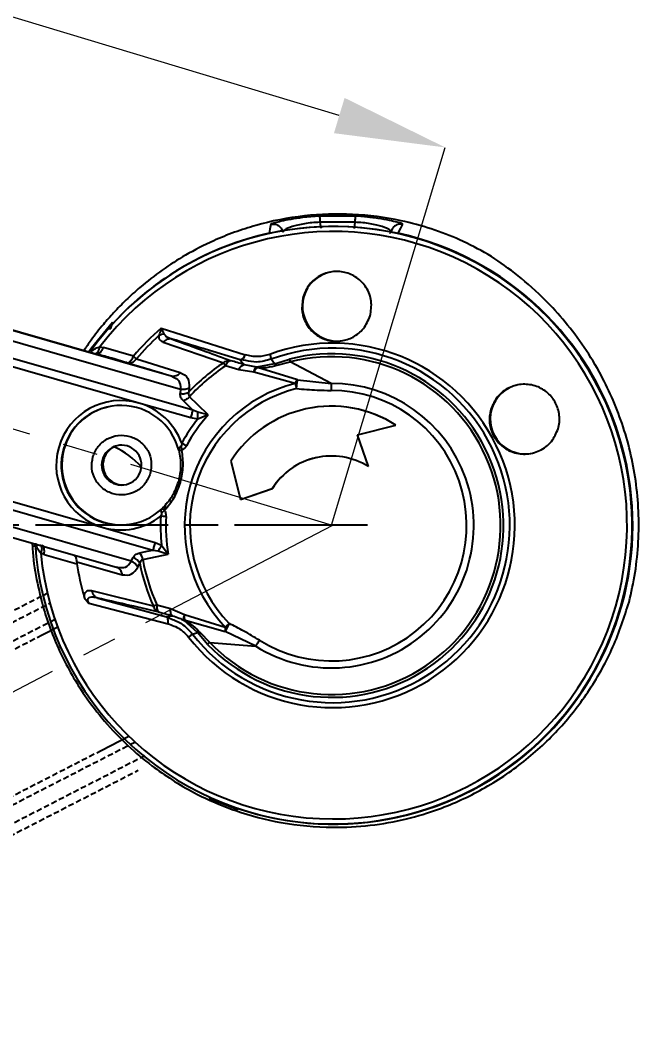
# Model space of a CAD drawing. Header units: millimetres. Extents: x 2404 to 4548, y 1024 to 2541.
# Drawn here: x 4310.2 to 4366.2, y 1477.7 to 1568.5 of the extents above; entities that cross this region are included whole.
import ezdxf

# ---------------------------------------------------------------- set-up
doc = ezdxf.new("R2010")
doc.units = ezdxf.units.MM
for name, pattern in [('AM_ISO08W050', [18, 12, -1.5, 3, -1.5]), ('CENTER2', [28.575, 19.05, -3.175, 3.175, -3.175]), ('DASHED', [0.75, 0.5, -0.25])]:
    doc.linetypes.add(name, pattern=pattern)
for name, color, linetype, lineweight in [('AM_5', 3, 'Continuous', 25), ('AM_7', 4, 'AM_ISO08W050', 25), ('单点划线', 1, 'CENTER2', 13), ('标注', 3, 'Continuous', 13)]:
    doc.layers.add(name, color=color, linetype=linetype, lineweight=lineweight)
doc.styles.add('SLDTEXTSTYLE1', font='txt.shx', dxfattribs={"width": 0.7, "bigfont": 'gbcbig.shx'})
doc.dimstyles.new('SLDDIMSTYLE12$0', dxfattribs={"dimtxt": 12, "dimasz": 10, "dimexe": 0, "dimexo": 0.0625, "dimgap": 0.875, "dimtad": 1, "dimdec": 1, "dimlfac": 1.8, "dimrnd": 1e-09, "dimzin": 12, "dimdsep": 46, "dimtxsty": 'SLDTEXTSTYLE1', "dimcen": 0.09, "dimdle": 8.16, "dimclrd": 3, "dimclre": 3, "dimadec": 0, "dimazin": 3, "dimtfac": 1, "dimtdec": 1, "dimtofl": 0, "dimtmove": 0, "dimatfit": 3, "dimfxl": 0, "dimfrac": 2, "dimtolj": 1, "dimlwd": 5, "dimlwe": 5, "dimarcsym": 0})
doc.dimstyles.new('SLDDIMSTYLE12$2', dxfattribs={"dimtxt": 12, "dimasz": 10, "dimexe": 0, "dimexo": 0.0625, "dimgap": 0.875, "dimtad": 1, "dimdec": 1, "dimlfac": 1.8, "dimrnd": 1e-09, "dimzin": 12, "dimdsep": 46, "dimtxsty": 'SLDTEXTSTYLE1', "dimcen": 0.09, "dimdle": 8.16, "dimclrd": 3, "dimclre": 3, "dimadec": 0, "dimazin": 3, "dimtfac": 1, "dimtdec": 1, "dimtofl": 0, "dimtmove": 0, "dimatfit": 3, "dimfxl": 0, "dimfrac": 2, "dimtolj": 1, "dimlwd": 5, "dimlwe": 5, "dimarcsym": 0})

# ---------------------------------------------------------------- blocks, each defined once
blk = doc.blocks.new('*D55')
at = {"layer": 'Defpoints', "color": 0, "transparency": 16777216}
for p in [(4095.07, 1596.15), (4096.206, 1531.29), (4338.485, 1522.837), (4338.485, 1522.837), (4113.194, 1405.417)]:
    blk.add_point(p, dxfattribs=at)
at = {"layer": '标注', "color": 3, "linetype": 'Continuous', "lineweight": 5, "transparency": 16777216}
blk.add_arc((4338.485, 1522.837), 242.426, 165.60197, 205.16456, dxfattribs=at)
at = {"layer": '标注', "color": 3, "transparency": 16777216}
for points in [[(4102.068, 1583.565), (4105.279, 1582.67), (4106.359, 1592.75)], [(4120.561, 1420.492), (4117.574, 1419.013), (4123.505, 1410.791)]]:
    blk.add_solid(points, dxfattribs=at)
at = {"layer": '标注', "color": 0, "transparency": 16777216, "insert": (4102.977, 1500.644), "char_height": 10, "attachment_point": 5, "rotation": 275.38327, "style": 'SLDTEXTSTYLE1'}
blk.add_mtext('\\A1;60%%D', dxfattribs=at)
blk = doc.blocks.new('*D65')
at = {"layer": 'AM_5', "color": 3, "linetype": 'Continuous', "lineweight": 5, "transparency": 16777216}
blk.add_arc((4338.379, 1522.868), 210.876, 165.95566, 177.2827, dxfattribs=at)
at = {"layer": 'AM_5', "color": 3, "transparency": 16777216}
for points in [[(4132.201, 1574.485), (4135.414, 1573.599), (4136.463, 1583.683)], [(4129.407, 1532.826), (4126.075, 1532.905), (4127.504, 1522.868)]]:
    blk.add_solid(points, dxfattribs=at)
at = {"layer": 'Defpoints', "color": 0, "transparency": 16777216}
for p in [(4095.07, 1596.15), (4131.502, 1563.735), (4115.51, 1522.868), (4338.485, 1522.837), (4341.633, 1522.868)]:
    blk.add_point(p, dxfattribs=at)
at = {"layer": 'AM_5', "color": 0, "transparency": 16777216, "insert": (4122.954, 1554.606), "char_height": 12, "attachment_point": 5, "rotation": 81.61918, "style": 'SLDTEXTSTYLE1'}
blk.add_mtext('\\A1;15%%D', dxfattribs=at)
blk = doc.blocks.new('*D49')
at = {"layer": 'AM_5', "color": 3, "linetype": 'Continuous', "lineweight": 5, "transparency": 16777216}
for p, q in [((4149.036, 1580.855), (4159.051, 1614.107)), ((4339.088, 1559.882), (4168.626, 1611.223))]:
    blk.add_line(p, q, dxfattribs=at)
at = {"layer": 'AM_5', "color": 3, "lineweight": 5, "transparency": 16777216}
blk.add_line((4338.384, 1522.871), (4348.663, 1556.999), dxfattribs=at)
at = {"layer": 'AM_5', "color": 3, "transparency": 16777216}
for points in [[(4169.107, 1612.819), (4168.146, 1609.627), (4159.051, 1614.107)], [(4339.568, 1561.478), (4338.607, 1558.287), (4348.663, 1556.999)]]:
    blk.add_solid(points, dxfattribs=at)
at = {"layer": 'Defpoints', "color": 0, "transparency": 16777216}
for p in [(4159.051, 1614.107), (4149.018, 1580.795), (4338.366, 1522.811)]:
    blk.add_point(p, dxfattribs=at)
at = {"layer": 'AM_5', "color": 0, "transparency": 16777216, "insert": (4254.018, 1592.684), "char_height": 12, "attachment_point": 5, "rotation": 343.23837, "style": 'SLDTEXTSTYLE1'}
blk.add_mtext('\\A1;225', dxfattribs=at)

msp = doc.modelspace()

# ---------------------------------------------------------------- linework, layer by layer
at = {"color": 7, "linetype": 'Continuous', "lineweight": 25}
for p, q in [((4337.313, 1550.795), (4335.77, 1550.655)), ((4340.531, 1550.795), (4337.313, 1550.795)), ((4341.029, 1550.761), (4340.531, 1550.795)), ((4332.962, 1550.086), (4332.91, 1550.054)), ((4340.487, 1550.24), (4337.34, 1550.24)), ((4337.34, 1550.24), (4337.408, 1549.713)), ((4340.487, 1550.24), (4340.42, 1549.674)), ((4344.835, 1550.054), (4344.651, 1550.141)), ((4332.884, 1549.249), (4332.871, 1549.246)), ((4335.88, 1543.518), (4335.827, 1543.507)), ((4304.861, 1541.818), (4323.896, 1536.36)), ((4317.095, 1538.322), (4304.884, 1541.824)), ((4304.586, 1540.948), (4324.755, 1535.164)), ((4323, 1540.673), (4322.923, 1540.387)), ((4323, 1540.673), (4330.587, 1538.26)), ((4323, 1540.673), (4323.123, 1540.438)), ((4325.87, 1533.242), (4304.144, 1539.472)), ((4320.969, 1533.897), (4303.942, 1538.78)), ((4317.464, 1538.991), (4317.776, 1538.927)), ((4320.486, 1538.125), (4317.776, 1538.927)), ((4323.187, 1539.403), (4328.617, 1537.534)), ((4330.127, 1537.794), (4326.977, 1538.756)), ((4316.614, 1538.46), (4316.626, 1538.498)), ((4317.009, 1538.368), (4317.165, 1538.337)), ((4317.165, 1538.337), (4317.095, 1538.322)), ((4320.758, 1537.89), (4324.72, 1536.65)), ((4330.641, 1537.729), (4330.127, 1537.794)), ((4333.246, 1537.447), (4332.947, 1537.87)), ((4333.246, 1537.447), (4333.915, 1537.657)), ((4333.915, 1537.657), (4334.589, 1537.869)), ((4319.887, 1537.549), (4320.119, 1537.48)), ((4330.013, 1536.902), (4328.797, 1537.257)), ((4331.368, 1536.681), (4330.013, 1536.902)), ((4331.624, 1537.153), (4330.513, 1537.356)), ((4333.246, 1537.447), (4331.624, 1537.153)), ((4335.31, 1536), (4331.696, 1537.096)), ((4333.477, 1537.327), (4334.647, 1537.615)), ((4338.355, 1535.677), (4334.647, 1537.615)), ((4323.896, 1536.36), (4323.999, 1536.29)), ((4323.896, 1536.36), (4324.113, 1536.333)), ((4324.1, 1536.336), (4324.085, 1536.291)), ((4335.102, 1535.672), (4331.368, 1536.681)), ((4335.31, 1536), (4338.355, 1535.677)), ((4324.755, 1535.164), (4324.716, 1534.763)), ((4325.535, 1535.291), (4325.506, 1534.9)), ((4325.87, 1533.242), (4325, 1534.097)), ((4325.668, 1532.549), (4320.969, 1533.897)), ((4326.321, 1533.058), (4325.87, 1533.242)), ((4336.103, 1533.371), (4336.095, 1533.369)), ((4352.852, 1533.32), (4352.78, 1533.305)), ((4326.301, 1532.444), (4325.668, 1532.549)), ((4327.242, 1532.816), (4326.301, 1532.444)), ((4327.242, 1532.816), (4326.321, 1533.058)), ((4340.723, 1531.03), (4344.203, 1531.897)), ((4340.732, 1531.031), (4344.212, 1531.899)), ((4344.212, 1531.899), (4344.203, 1531.897)), ((4340.732, 1531.031), (4340.723, 1531.03)), ((4341.715, 1528.147), (4340.723, 1531.03)), ((4341.724, 1528.149), (4340.732, 1531.031)), ((4314.17, 1529.763), (4314.224, 1529.774)), ((4324.583, 1529.669), (4324.61, 1529.606)), ((4324.772, 1529.955), (4324.856, 1529.633)), ((4317.684, 1528.782), (4317.801, 1528.807)), ((4329.28, 1528.648), (4330.148, 1525.168)), ((4341.724, 1528.149), (4341.715, 1528.147)), ((4300.522, 1526.842), (4322.249, 1520.611)), ((4300.717, 1527.533), (4317.744, 1522.65)), ((4330.148, 1525.168), (4333.031, 1526.16)), ((4330.157, 1525.169), (4333.039, 1526.162)), ((4333.039, 1526.162), (4333.031, 1526.16)), ((4320.29, 1519.591), (4300.121, 1525.375)), ((4330.157, 1525.169), (4330.148, 1525.168)), ((4299.899, 1524.516), (4318.946, 1519.054)), ((4323.3, 1524.206), (4323.058, 1523.978)), ((4317.744, 1522.65), (4322.444, 1521.302)), ((4322.444, 1521.302), (4323.036, 1521.056)), ((4311.539, 1521.237), (4311.561, 1520.91)), ((4322.249, 1520.611), (4322.728, 1520.527)), ((4322.728, 1520.527), (4323.637, 1520.241)), ((4323.036, 1521.056), (4323.637, 1520.241)), ((4312.411, 1520.217), (4312.114, 1520.33)), ((4312.411, 1520.217), (4315.384, 1519.376)), ((4315.371, 1519.531), (4319.481, 1518.378)), ((4320.29, 1519.591), (4320.468, 1519.947)), ((4318.935, 1519.057), (4319.068, 1519.059)), ((4319.142, 1519.01), (4319.127, 1518.966)), ((4320.884, 1519.069), (4321.065, 1519.411)), ((4322.307, 1515.528), (4316.739, 1516.915)), ((4316.459, 1515.811), (4323.616, 1513.946)), ((4322.605, 1515.665), (4323.824, 1515.316)), ((4323.824, 1515.316), (4325.088, 1514.78)), ((4364.516, 1515.411), (4364.503, 1515.408)), ((4323.538, 1514.52), (4323.47, 1514.578)), ((4323.47, 1514.578), (4323.89, 1514.384)), ((4326.279, 1513.148), (4325.057, 1514.25)), ((4325.088, 1514.78), (4328.786, 1513.643)), ((4325.148, 1514.258), (4328.79, 1513.258)), ((4313.644, 1513.635), (4312.237, 1512.912)), ((4325.821, 1513.015), (4326.279, 1513.148)), ((4326.769, 1512.577), (4326.279, 1513.148)), ((4327.378, 1512.26), (4326.537, 1513.124)), ((4331.543, 1511.916), (4328.79, 1513.258)), ((4327.194, 1512.081), (4326.769, 1512.577)), ((4327.378, 1512.26), (4331.543, 1511.916)), ((4317.581, 1502.504), (4320.069, 1503.782)), ((4327.344, 1498.184), (4329.929, 1497.159)), ((4329.937, 1497.261), (4329.935, 1497.257)), ((4344.229, 1496.454), (4344.242, 1496.457))]:
    msp.add_line(p, q, dxfattribs=at)
at = {"color": 7, "linetype": 'DASHED', "lineweight": 25}
for p, q in [((4295.07, 1507.666), (4312.686, 1516.711)), ((4295.465, 1506.842), (4312.942, 1515.816)), ((4313.401, 1514.321), (4296.153, 1505.464)), ((4312.237, 1512.912), (4296.479, 1504.821)), ((4302.155, 1493.776), (4320.624, 1503.259)), ((4301.824, 1494.413), (4317.581, 1502.504)), ((4321.531, 1502.016), (4302.866, 1492.432)), ((4303.292, 1491.654), (4320.919, 1500.704))]:
    msp.add_line(p, q, dxfattribs=at)
at = {"color": 7, "linetype": 'Continuous', "lineweight": 25, "flags": 128}
for points in [[(4332.91, 1550.054), (4332.826, 1549.601), (4332.759, 1549.245)], [(4343.863, 1549.624), (4343.67, 1549.258), (4343.654, 1549.228)], [(4344.41, 1549.245), (4344.648, 1549.698), (4344.835, 1550.054)], [(4332.965, 1549.266), (4332.938, 1549.266), (4332.759, 1549.245)], [(4318.592, 1541.173), (4316.699, 1538.857), (4316.407, 1538.448)], [(4318.653, 1541.104), (4318.619, 1541.143), (4318.592, 1541.173)], [(4319.887, 1537.549), (4319.961, 1537.542), (4320.039, 1537.561), (4320.12, 1537.604), (4320.202, 1537.671), (4320.281, 1537.759), (4320.357, 1537.866), (4320.426, 1537.989), (4320.486, 1538.125)], [(4327.242, 1532.816), (4326.298, 1533.74), (4325.555, 1534.467)], [(4321.059, 1520.355), (4321.726, 1520.498), (4322.249, 1520.611)], [(4321.335, 1519.748), (4322.625, 1520.024), (4323.637, 1520.241)], [(4329.935, 1497.257), (4329.932, 1497.202), (4329.929, 1497.159)]]:
    msp.add_lwpolyline(points, dxfattribs=at)
at = {"color": 7, "linetype": 'Continuous', "lineweight": 25}
for centre, radius, start, end in [((4338.55, 1522.851), 26.999, 343.99795, 144.37216), ((4338.562, 1522.853), 27, 343.99967, 102.14019), ((4338.543, 1522.85), 26.549, 185.44631, 142.55572), ((4338.585, 1522.86), 27.021, 102.44988, 137.53256), ((4338.585, 1522.858), 27.023, 251.33315, 77.54961), ((4338.908, 1542.65), 3.15, 102.14289, 164.00219), ((4338.908, 1542.65), 3.15, 163.99967, 282.14019), ((4338.526, 1522.847), 23.64, 131.05303, 139.73783), ((4323.358, 1539.09), 1.368, 99.92431, 108.57758), ((4338.522, 1522.846), 23.278, 132.57575, 139.73778), ((4323.268, 1539.123), 0.996, 89.51081, 119.80629), ((4338.485, 1522.837), 16.468, 217.80792, 110.19454), ((4338.478, 1522.835), 16.02, 217.80792, 110.19454), ((4320.081, 1538.336), 0.81, 256.13749, 326.65871), ((4299.267, 1513.238), 32.705, 48.9186, 49.54784), ((4338.407, 1522.82), 15.526, 223.76375, 104.2387), ((4338.402, 1522.819), 15.265, 223.76387, 104.23864), ((4329.97, 1538.41), 0.635, 284.25693, 346.38415), ((4338.406, 1522.821), 17.673, 123.62673, 136.87996), ((4338.402, 1522.82), 17.341, 123.6355, 137.80261), ((4350.901, 1551.823), 26.472, 212.6677, 213.38343), ((4330.619, 1536.736), 0.628, 99.68998, 164.75306), ((4332.233, 1536.333), 0.933, 125.1911, 158.08506), ((4336.21, 1535.197), 1.206, 138.28952, 156.79982), ((4338.377, 1522.813), 13.27, 104.28896, 223.71352), ((4338.376, 1522.813), 12.79, 104.28897, 223.71351), ((4338.378, 1522.813), 12.863, 237.90451, 90.09862), ((4338.375, 1522.813), 12.227, 237.90204, 90.10104), ((4409.509, 1554.141), 76.665, 193.93929, 194.29763), ((4355.879, 1532.452), 3.15, 102.14289, 164.00219), ((4319.357, 1528.273), 5.85, 74.0024, 254.00006), ((4319.361, 1528.275), 5.4, 14.63064, 164.00143), ((4319.415, 1528.286), 5.4, 102.1429, 164.00218), ((4319.356, 1528.273), 5.85, 19.98893, 73.99815), ((4338.366, 1522.812), 10.799, 57.28113, 147.28505), ((4338.375, 1522.814), 10.799, 57.2812, 102.14227), ((4355.88, 1532.452), 3.15, 163.99967, 282.14019), ((4338.389, 1522.816), 15.453, 141.46177, 151.14852), ((4338.388, 1522.816), 14.974, 138.10256, 151.14854), ((4319.361, 1528.274), 5.4, 163.9984, 313.36529), ((4319.415, 1528.286), 5.4, 163.99975, 282.14011), ((4319.415, 1528.286), 1.8, 343.99745, 164.00009), ((4319.531, 1528.311), 1.8, 104.03604, 164.00205), ((4315.845, 1523.469), 7.084, 40.83204, 65.81779), ((4268.806, 1428.516), 116.172, 60.91799, 61.15396), ((4319.415, 1528.286), 1.8, 163.99745, 344.00009), ((4319.531, 1528.311), 1.8, 163.99943, 280.24751), ((4338.366, 1522.811), 6.299, 57.88144, 147.88541), ((4338.375, 1522.813), 6.3, 102.14271, 147.88527), ((4319.357, 1528.273), 5.849, 253.99862, 308.0114), ((4338.39, 1522.816), 15.455, 176.85372, 186.53999), ((4338.389, 1522.816), 14.975, 176.85373, 189.89901), ((4338.55, 1522.849), 26.999, 183.43897, 344.001), ((4320.121, 1518.961), 1.045, 25.50508, 70.60837), ((4319.98, 1519.498), 1.378, 10.4509, 38.42547), ((4338.404, 1522.819), 17.343, 190.19887, 204.3629), ((4338.527, 1522.845), 23.401, 188.52543, 195.91771), ((4338.407, 1522.82), 17.675, 191.12072, 204.365), ((4369.672, 1412.008), 113.842, 114.42078, 114.58603), ((4338.563, 1522.852), 26.998, 282.14308, 344.002), ((4329.949, 1513.463), 1.177, 171.18744, 190.00395), ((4429.499, 1408.977), 145.252, 133.70869, 133.89737), ((4371.203, 1493.48), 46.798, 154.02865, 154.99957)]:
    msp.add_arc(centre, radius, start, end, dxfattribs=at)
for points, knots in [([(4352.542, 1547.335), (4351.697, 1547.791), (4350.073, 1548.668), (4347.422, 1549.676), (4344.217, 1550.553), (4340.335, 1551.067), (4335.837, 1550.922), (4332.272, 1550.212), (4329.592, 1549.345), (4327.449, 1548.474), (4325.25, 1547.342), (4323.038, 1545.921), (4321.272, 1544.546), (4319.831, 1543.239), (4318.733, 1542.118), (4317.675, 1540.91), (4316.769, 1539.772), (4316.223, 1538.952), (4316.01, 1538.633)], [0, 0, 0, 0, 0.071614, 0.137643, 0.2038, 0.304372, 0.402157, 0.504692, 0.552104, 0.600982, 0.671215, 0.734097, 0.799434, 0.84332, 0.885298, 0.922253, 0.969711, 1, 1, 1, 1]), ([(4335.77, 1550.655), (4335.401, 1550.603), (4334.652, 1550.498), (4333.819, 1550.324), (4333.208, 1550.173), (4333.044, 1550.115), (4332.962, 1550.086)], [0, 0, 0, 0, 0.246705, 0.499768, 0.746875, 1, 1, 1, 1]), ([(4337.313, 1550.795), (4337.313, 1550.786), (4337.313, 1550.767), (4337.318, 1550.646), (4337.327, 1550.469), (4337.336, 1550.315), (4337.34, 1550.24)], [0, 0, 0, 0, 0.244843, 0.500126, 0.755342, 1, 1, 1, 1]), ([(4340.531, 1550.795), (4340.529, 1550.785), (4340.526, 1550.766), (4340.516, 1550.646), (4340.503, 1550.471), (4340.493, 1550.316), (4340.488, 1550.24)], [0, 0, 0, 0, 0.250675, 0.498046, 0.75107, 1, 1, 1, 1]), ([(4344.651, 1550.141), (4344.511, 1550.184), (4344.235, 1550.267), (4343.418, 1550.447), (4342.351, 1550.633), (4341.467, 1550.718), (4341.029, 1550.761)], [0, 0, 0, 0, 0.249103, 0.4902, 0.747282, 1, 1, 1, 1]), ([(4332.91, 1550.054), (4333.046, 1550.065), (4333.316, 1550.089), (4333.662, 1549.908), (4333.898, 1549.646), (4333.958, 1549.441), (4333.988, 1549.339)], [0, 0, 0, 0, 0.279995, 0.558141, 0.780004, 1, 1, 1, 1]), ([(4337.34, 1550.24), (4337.097, 1550.226), (4336.612, 1550.199), (4335.927, 1550.105), (4335.322, 1549.984), (4334.654, 1549.8), (4334.086, 1549.556), (4334.021, 1549.412), (4333.988, 1549.339)], [0, 0, 0, 0, 0.121685, 0.243639, 0.366587, 0.490871, 0.742797, 1, 1, 1, 1]), ([(4343.758, 1549.339), (4343.735, 1549.411), (4343.691, 1549.556), (4343.147, 1549.799), (4342.494, 1549.984), (4341.897, 1550.105), (4341.217, 1550.199), (4340.731, 1550.226), (4340.488, 1550.24)], [0, 0, 0, 0, 0.2566918, 0.5084306, 0.6328147, 0.7558991, 0.878044, 1, 1, 1, 1]), ([(4344.835, 1550.054), (4344.776, 1550.063), (4344.657, 1550.082), (4344.476, 1550.065), (4344.301, 1550.014), (4344.141, 1549.93), (4344.003, 1549.814), (4343.909, 1549.709), (4343.874, 1549.639), (4343.866, 1549.622)], [0, 0, 0, 0, 0.157001, 0.317201, 0.477389, 0.634354, 0.791344, 0.95154, 1, 1, 1, 1]), ([(4365.272, 1515.9), (4365.472, 1516.787), (4365.871, 1518.561), (4366.148, 1521.332), (4366.168, 1524.116), (4365.915, 1526.866), (4365.408, 1529.532), (4364.67, 1532.077), (4363.728, 1534.481), (4362.515, 1536.917), (4361.018, 1539.308), (4359.266, 1541.562), (4357.2, 1543.756), (4354.856, 1545.78), (4353.326, 1546.809), (4352.542, 1547.335)], [0, 0, 0, 0, 0.062795, 0.125598, 0.188079, 0.250577, 0.312656, 0.374699, 0.437276, 0.500939, 0.582011, 0.664997, 0.750798, 0.872476, 1, 1, 1, 1]), ([(4341.874, 1541.768), (4341.947, 1542.211), (4342.09, 1543.076), (4341.685, 1544.145), (4341.155, 1544.831), (4340.682, 1545.238), (4340.153, 1545.537), (4339.589, 1545.726), (4339.006, 1545.806), (4338.423, 1545.778), (4337.849, 1545.642), (4337.118, 1545.314), (4336.294, 1544.632), (4335.988, 1543.894), (4335.827, 1543.507)], [0, 0, 0, 0, 0.14541, 0.284368, 0.350018, 0.411321, 0.470123, 0.526984, 0.581626, 0.63657, 0.692262, 0.749136, 0.868448, 1, 1, 1, 1]), ([(4335.827, 1543.507), (4335.756, 1543.061), (4335.613, 1542.168), (4336.096, 1540.92), (4336.852, 1540.121), (4337.587, 1539.72), (4338.143, 1539.542), (4338.709, 1539.469), (4339.271, 1539.498), (4339.823, 1539.626), (4340.55, 1539.94), (4341.388, 1540.615), (4341.705, 1541.369), (4341.874, 1541.768)], [0, 0, 0, 0, 0.142632, 0.285482, 0.416144, 0.474738, 0.529504, 0.581677, 0.633855, 0.685856, 0.741015, 0.862575, 1, 1, 1, 1]), ([(4318.592, 1541.173), (4318.548, 1541.12), (4318.462, 1541.015), (4318.384, 1540.83), (4318.351, 1540.67), (4318.358, 1540.575), (4318.361, 1540.545)], [0, 0, 0, 0, 0.300141, 0.584582, 0.869012, 1, 1, 1, 1]), ([(4318.653, 1541.104), (4318.611, 1541.052), (4318.528, 1540.947), (4318.454, 1540.782), (4318.438, 1540.671), (4318.432, 1540.628)], [0, 0, 0, 0, 0.37231, 0.754124, 1, 1, 1, 1]), ([(4322.923, 1540.387), (4322.896, 1540.304), (4322.85, 1540.162), (4322.795, 1540.039), (4322.773, 1539.988)], [0, 0, 0, 0, 0.583032, 1, 1, 1, 1]), ([(4323.276, 1540.119), (4323.252, 1540.171), (4323.208, 1540.269), (4323.15, 1540.384), (4323.123, 1540.438)], [0, 0, 0, 0, 0.53648, 1, 1, 1, 1]), ([(4322.773, 1539.988), (4322.771, 1539.915), (4322.768, 1539.76), (4322.894, 1539.544), (4323.071, 1539.459), (4323.187, 1539.403)], [0, 0, 0, 0, 0.232005, 0.497982, 1, 1, 1, 1]), ([(4323.989, 1539.673), (4323.921, 1539.685), (4323.78, 1539.709), (4323.561, 1539.665), (4323.354, 1539.566), (4323.242, 1539.457), (4323.187, 1539.403)], [0, 0, 0, 0, 0.245495, 0.5, 0.754505, 1, 1, 1, 1]), ([(4323.276, 1540.119), (4323.307, 1540.074), (4323.376, 1539.97), (4323.613, 1539.815), (4323.838, 1539.73), (4323.989, 1539.673)], [0, 0, 0, 0, 0.20311, 0.46478, 1, 1, 1, 1]), ([(4323.989, 1539.673), (4324.992, 1539.303), (4326.715, 1538.667), (4328.55, 1538.001), (4329.317, 1537.723)], [0, 0, 0, 0, 0.582075, 1, 1, 1, 1]), ([(4326.977, 1538.756), (4326.91, 1538.776), (4325.9, 1539.085), (4324.912, 1539.389), (4323.989, 1539.673)], [0, 0, 0, 0, 0.066202, 1, 1, 1, 1]), ([(4316.626, 1538.498), (4316.766, 1538.62), (4317.011, 1538.834), (4317.328, 1538.944), (4317.464, 1538.991)], [0, 0, 0, 0, 0.568421, 1, 1, 1, 1]), ([(4317.009, 1538.368), (4317.052, 1538.373), (4317.142, 1538.382), (4317.275, 1538.516), (4317.391, 1538.723), (4317.44, 1538.904), (4317.464, 1538.991)], [0, 0, 0, 0, 0.243227, 0.500002, 0.756776, 1, 1, 1, 1]), ([(4317.165, 1538.337), (4317.214, 1538.334), (4317.316, 1538.327), (4317.489, 1538.448), (4317.653, 1538.653), (4317.736, 1538.838), (4317.776, 1538.927)], [0, 0, 0, 0, 0.242333, 0.499939, 0.757578, 1, 1, 1, 1]), ([(4319.887, 1537.549), (4319.374, 1537.697), (4318.465, 1537.96), (4317.559, 1538.223), (4317.165, 1538.337)], [0, 0, 0, 0, 0.564291, 1, 1, 1, 1]), ([(4329.317, 1537.724), (4329.276, 1537.724), (4329.22, 1537.726), (4329.129, 1537.681), (4329.038, 1537.612), (4328.915, 1537.476), (4328.836, 1537.33), (4328.796, 1537.257)], [0, 0, 0, 0, 0.249845, 0.34197, 0.500327, 0.750165, 1, 1, 1, 1]), ([(4330.513, 1537.356), (4330.292, 1537.424), (4329.892, 1537.546), (4329.495, 1537.669), (4329.317, 1537.723)], [0, 0, 0, 0, 0.553091, 1, 1, 1, 1]), ([(4330.513, 1537.356), (4330.441, 1537.438), (4330.311, 1537.585), (4330.183, 1537.731), (4330.127, 1537.794)], [0, 0, 0, 0, 0.561755, 1, 1, 1, 1]), ([(4332.8, 1538.292), (4332.448, 1538.199), (4331.689, 1537.998), (4330.971, 1538.169), (4330.587, 1538.26)], [0, 0, 0, 0, 0.464448, 1, 1, 1, 1]), ([(4332.947, 1537.87), (4332.499, 1537.74), (4331.722, 1537.515), (4330.962, 1537.665), (4330.641, 1537.729)], [0, 0, 0, 0, 0.577506, 1, 1, 1, 1]), ([(4320.119, 1537.48), (4320.803, 1537.277), (4322.046, 1536.908), (4323.321, 1536.53), (4323.896, 1536.36)], [0, 0, 0, 0, 0.549506, 1, 1, 1, 1]), ([(4331.368, 1536.681), (4331.384, 1536.747), (4331.416, 1536.878), (4331.48, 1537.026), (4331.544, 1537.114), (4331.592, 1537.146), (4331.616, 1537.152), (4331.623, 1537.153), (4331.624, 1537.153)], [0, 0, 0, 0, 0.249882, 0.499769, 0.74966, 0.925548, 0.990893, 1, 1, 1, 1]), ([(4331.696, 1537.096), (4331.696, 1537.096), (4331.696, 1537.096), (4331.696, 1537.096), (4331.696, 1537.096), (4331.685, 1537.111), (4331.662, 1537.139), (4331.637, 1537.148), (4331.624, 1537.153)], [0, 0, 0, 0, 0.000033, 0.000106, 0.000368, 0.001362, 0.482016, 1, 1, 1, 1]), ([(4331.696, 1537.096), (4331.799, 1537.092), (4332.082, 1537.082), (4332.684, 1537.119), (4333.166, 1537.245), (4333.477, 1537.327)], [0, 0, 0, 0, 0.168568, 0.464004, 1, 1, 1, 1]), ([(4333.246, 1537.447), (4333.28, 1537.445), (4333.349, 1537.442), (4333.434, 1537.365), (4333.477, 1537.327)], [0, 0, 0, 0, 0.502158, 1, 1, 1, 1]), ([(4323.999, 1536.29), (4324.232, 1536.186), (4324.692, 1535.98), (4324.734, 1535.434), (4324.755, 1535.164)], [0, 0, 0, 0, 0.504897, 1, 1, 1, 1]), ([(4324.113, 1536.333), (4324.189, 1536.343), (4324.341, 1536.363), (4324.554, 1536.475), (4324.665, 1536.592), (4324.72, 1536.65)], [0, 0, 0, 0, 0.339566, 0.677179, 1, 1, 1, 1]), ([(4324.72, 1536.65), (4324.99, 1536.517), (4325.49, 1536.272), (4325.521, 1535.6), (4325.535, 1535.291)], [0, 0, 0, 0, 0.539506, 1, 1, 1, 1]), ([(4335.219, 1535.207), (4335.228, 1535.275), (4335.247, 1535.416), (4335.26, 1535.629), (4335.297, 1535.843), (4335.306, 1535.945), (4335.31, 1536)], [0, 0, 0, 0, 0.210087, 0.435471, 0.695444, 1, 1, 1, 1]), ([(4324.716, 1534.763), (4324.785, 1534.753), (4324.925, 1534.731), (4325.138, 1534.75), (4325.339, 1534.803), (4325.451, 1534.868), (4325.506, 1534.9)], [0, 0, 0, 0, 0.246503, 0.500005, 0.753505, 1, 1, 1, 1]), ([(4324.755, 1535.164), (4324.822, 1535.153), (4324.958, 1535.131), (4325.166, 1535.147), (4325.367, 1535.196), (4325.479, 1535.259), (4325.535, 1535.291)], [0, 0, 0, 0, 0.242489, 0.494409, 0.74924, 1, 1, 1, 1]), ([(4325.506, 1534.9), (4325.483, 1534.817), (4325.451, 1534.701), (4325.49, 1534.551), (4325.534, 1534.494), (4325.555, 1534.467)], [0, 0, 0, 0, 0.557877, 0.788978, 1, 1, 1, 1]), ([(4335.219, 1535.207), (4335.841, 1535.15), (4336.884, 1535.054), (4337.931, 1535.044), (4338.354, 1535.04)], [0, 0, 0, 0, 0.596197, 1, 1, 1, 1]), ([(4358.862, 1531.574), (4358.908, 1531.773), (4358.998, 1532.163), (4358.988, 1532.774), (4358.871, 1533.359), (4358.65, 1533.902), (4358.335, 1534.393), (4357.793, 1534.969), (4356.895, 1535.492), (4355.645, 1535.671), (4354.391, 1535.341), (4353.317, 1534.545), (4352.957, 1533.713), (4352.78, 1533.305)], [0, 0, 0, 0, 0.060853, 0.119333, 0.175829, 0.230775, 0.28479, 0.339989, 0.455018, 0.579343, 0.716565, 0.861272, 1, 1, 1, 1]), ([(4325, 1534.097), (4324.912, 1534.201), (4324.727, 1534.421), (4324.72, 1534.645), (4324.716, 1534.763)], [0, 0, 0, 0, 0.471381, 1, 1, 1, 1]), ([(4325.555, 1534.467), (4325.513, 1534.425), (4325.427, 1534.341), (4325.285, 1534.235), (4325.14, 1534.149), (4325.046, 1534.114), (4325, 1534.097)], [0, 0, 0, 0, 0.247453, 0.499968, 0.752499, 1, 1, 1, 1]), ([(4352.78, 1533.305), (4352.733, 1533.101), (4352.643, 1532.711), (4352.654, 1532.104), (4352.767, 1531.531), (4352.981, 1530.997), (4353.283, 1530.517), (4353.806, 1529.945), (4354.69, 1529.407), (4355.943, 1529.202), (4357.221, 1529.519), (4358.321, 1530.324), (4358.686, 1531.169), (4358.862, 1531.574)], [0, 0, 0, 0, 0.0639786, 0.1218211, 0.1774323, 0.2306963, 0.2827302, 0.3360924, 0.449634, 0.5803058, 0.7241629, 0.8675599, 1, 1, 1, 1]), ([(4326.301, 1532.444), (4326.303, 1532.501), (4326.306, 1532.614), (4326.312, 1532.778), (4326.317, 1532.93), (4326.32, 1533.015), (4326.321, 1533.058)], [0, 0, 0, 0, 0.250968, 0.504254, 0.755357, 1, 1, 1, 1]), ([(4324.586, 1529.639), (4324.677, 1529.157), (4324.851, 1528.239), (4324.643, 1527.253), (4324.545, 1526.784)], [0, 0, 0, 0, 0.52489, 1, 1, 1, 1]), ([(4324.772, 1529.955), (4324.739, 1529.937), (4324.671, 1529.9), (4324.603, 1529.819), (4324.568, 1529.734), (4324.58, 1529.668), (4324.586, 1529.639)], [0, 0, 0, 0, 0.2175, 0.445634, 0.745318, 1, 1, 1, 1]), ([(4324.856, 1529.633), (4324.821, 1529.624), (4324.749, 1529.606), (4324.661, 1529.599), (4324.602, 1529.603), (4324.591, 1529.627), (4324.586, 1529.639)], [0, 0, 0, 0, 0.217541, 0.446787, 0.743209, 1, 1, 1, 1]), ([(4324.743, 1526.726), (4324.85, 1527.22), (4325.064, 1528.211), (4324.926, 1529.158), (4324.856, 1529.633)], [0, 0, 0, 0, 0.498464, 1, 1, 1, 1]), ([(4324.854, 1530.273), (4324.851, 1530.206), (4324.848, 1530.11), (4324.818, 1530.009), (4324.793, 1529.969), (4324.779, 1529.959), (4324.772, 1529.955)], [0, 0, 0, 0, 0.587357, 0.834698, 0.924951, 1, 1, 1, 1]), ([(4325.272, 1530.041), (4325.219, 1529.956), (4325.138, 1529.825), (4324.987, 1529.691), (4324.899, 1529.652), (4324.856, 1529.633)], [0, 0, 0, 0, 0.491851, 0.753513, 1, 1, 1, 1]), ([(4324.545, 1526.784), (4324.38, 1526.335), (4324.034, 1525.389), (4323.401, 1524.707), (4323.069, 1524.349)], [0, 0, 0, 0, 0.47527, 1, 1, 1, 1]), ([(4323.3, 1524.206), (4323.612, 1524.573), (4324.23, 1525.3), (4324.573, 1526.253), (4324.743, 1526.726)], [0, 0, 0, 0, 0.504511, 1, 1, 1, 1]), ([(4324.743, 1526.726), (4324.714, 1526.734), (4324.655, 1526.751), (4324.592, 1526.77), (4324.551, 1526.782), (4324.547, 1526.784), (4324.544, 1526.784)], [0, 0, 0, 0, 0.249263, 0.504427, 0.75727, 1, 1, 1, 1]), ([(4323.058, 1523.978), (4323.04, 1524.009), (4323.005, 1524.072), (4322.987, 1524.169), (4323.002, 1524.269), (4323.045, 1524.32), (4323.069, 1524.349)], [0, 0, 0, 0, 0.205184, 0.419761, 0.680021, 1, 1, 1, 1]), ([(4323.3, 1524.206), (4323.274, 1524.233), (4323.219, 1524.291), (4323.153, 1524.34), (4323.099, 1524.364), (4323.079, 1524.354), (4323.069, 1524.349)], [0, 0, 0, 0, 0.228366, 0.478122, 0.715062, 1, 1, 1, 1]), ([(4323.436, 1523.638), (4323.436, 1523.736), (4323.437, 1523.89), (4323.382, 1524.085), (4323.327, 1524.166), (4323.3, 1524.206)], [0, 0, 0, 0, 0.48361, 0.750827, 1, 1, 1, 1]), ([(4323.365, 1524.288), (4323.362, 1524.344), (4323.35, 1524.525), (4323.407, 1524.699), (4323.445, 1524.819)], [0, 0, 0, 0, 0.31053, 1, 1, 1, 1]), ([(4322.959, 1523.664), (4322.992, 1523.722), (4323.039, 1523.805), (4323.068, 1523.906), (4323.069, 1523.954), (4323.061, 1523.97), (4323.058, 1523.978)], [0, 0, 0, 0, 0.578898, 0.832506, 0.924254, 1, 1, 1, 1]), ([(4311.345, 1521.233), (4311.35, 1521.068), (4311.38, 1519.985), (4311.707, 1517.972), (4312.456, 1514.772), (4313.826, 1511.194), (4315.759, 1507.827), (4317.861, 1505.086), (4319.892, 1502.96), (4321.962, 1501.214), (4323.984, 1499.805), (4325.915, 1498.684), (4327.85, 1497.764), (4330.433, 1496.763), (4333.952, 1495.839), (4338.064, 1495.454), (4341.876, 1495.662), (4345.081, 1496.237), (4348.51, 1497.273), (4352.129, 1498.925), (4355.831, 1501.403), (4359.093, 1504.449), (4361.8, 1507.955), (4363.947, 1511.804), (4364.831, 1514.536), (4365.272, 1515.9)], [0, 0, 0, 0, 0.0069046, 0.0451883, 0.0828349, 0.1397483, 0.1965027, 0.2340919, 0.2735044, 0.309768, 0.3380985, 0.3681057, 0.3953829, 0.4201908, 0.4742484, 0.534276, 0.5776485, 0.6202123, 0.6587127, 0.7146825, 0.7720212, 0.8288848, 0.8855884, 0.9428858, 1, 1, 1, 1]), ([(4312.114, 1520.33), (4312.019, 1520.449), (4311.81, 1520.712), (4311.716, 1521.025), (4311.665, 1521.196)], [0, 0, 0, 0, 0.454471, 1, 1, 1, 1]), ([(4312.056, 1521.093), (4312.09, 1521.067), (4312.161, 1521.013), (4312.204, 1520.833), (4312.194, 1520.597), (4312.14, 1520.417), (4312.114, 1520.33)], [0, 0, 0, 0, 0.240723, 0.496556, 0.754252, 1, 1, 1, 1]), ([(4312.411, 1520.217), (4312.425, 1520.314), (4312.453, 1520.514), (4312.421, 1520.774), (4312.338, 1520.966), (4312.247, 1521.012), (4312.204, 1521.035)], [0, 0, 0, 0, 0.242424, 0.500064, 0.757669, 1, 1, 1, 1]), ([(4323.036, 1521.056), (4323.008, 1521.008), (4322.951, 1520.911), (4322.869, 1520.77), (4322.793, 1520.638), (4322.75, 1520.564), (4322.728, 1520.527)], [0, 0, 0, 0, 0.247793, 0.5, 0.752208, 1, 1, 1, 1]), ([(4315.371, 1519.531), (4315.365, 1519.612), (4315.351, 1519.786), (4315.257, 1520.008), (4315.153, 1520.108), (4315.104, 1520.156)], [0, 0, 0, 0, 0.31238, 0.667721, 1, 1, 1, 1]), ([(4315.371, 1519.531), (4315.372, 1519.503), (4315.374, 1519.452), (4315.381, 1519.4), (4315.384, 1519.376)], [0, 0, 0, 0, 0.548534, 1, 1, 1, 1]), ([(4319.068, 1519.059), (4319.315, 1519.021), (4319.809, 1518.945), (4320.13, 1519.376), (4320.29, 1519.591)], [0, 0, 0, 0, 0.501046, 1, 1, 1, 1]), ([(4320.884, 1519.069), (4320.853, 1519.125), (4320.791, 1519.239), (4320.648, 1519.388), (4320.48, 1519.511), (4320.353, 1519.565), (4320.29, 1519.591)], [0, 0, 0, 0, 0.250761, 0.505592, 0.757512, 1, 1, 1, 1]), ([(4320.468, 1519.947), (4320.542, 1520.053), (4320.669, 1520.236), (4320.944, 1520.32), (4321.059, 1520.355)], [0, 0, 0, 0, 0.582254, 1, 1, 1, 1]), ([(4321.335, 1519.748), (4321.299, 1519.734), (4321.222, 1519.706), (4321.118, 1519.594), (4321.086, 1519.483), (4321.065, 1519.411)], [0, 0, 0, 0, 0.241397, 0.501809, 1, 1, 1, 1]), ([(4319.134, 1518.964), (4319.134, 1518.965), (4319.079, 1519.015), (4319.007, 1519.036), (4318.935, 1519.057)], [0, 0, 0, 0, 0.006595, 1, 1, 1, 1]), ([(4319.481, 1518.378), (4319.465, 1518.455), (4319.432, 1518.613), (4319.312, 1518.82), (4319.194, 1518.916), (4319.134, 1518.964)], [0, 0, 0, 0, 0.323526, 0.661877, 1, 1, 1, 1]), ([(4319.481, 1518.378), (4319.778, 1518.342), (4320.33, 1518.274), (4320.709, 1518.818), (4320.884, 1519.069)], [0, 0, 0, 0, 0.539075, 1, 1, 1, 1]), ([(4316.739, 1516.915), (4316.624, 1516.932), (4316.42, 1516.961), (4316.199, 1516.843), (4316.07, 1516.662), (4316.038, 1516.502), (4316.023, 1516.427)], [0, 0, 0, 0, 0.37521, 0.666986, 0.844772, 1, 1, 1, 1]), ([(4317.278, 1516.264), (4317.213, 1516.29), (4317.081, 1516.343), (4316.918, 1516.496), (4316.795, 1516.688), (4316.757, 1516.84), (4316.739, 1516.915)], [0, 0, 0, 0, 0.245495, 0.5, 0.754505, 1, 1, 1, 1]), ([(4316.459, 1515.811), (4316.355, 1515.901), (4316.162, 1516.066), (4316.067, 1516.314), (4316.023, 1516.427)], [0, 0, 0, 0, 0.541683, 1, 1, 1, 1]), ([(4317.278, 1516.264), (4317.131, 1516.296), (4316.88, 1516.35), (4316.606, 1516.343), (4316.462, 1516.291), (4316.395, 1516.242), (4316.352, 1516.176), (4316.34, 1516.09), (4316.36, 1515.996), (4316.401, 1515.902), (4316.439, 1515.843), (4316.459, 1515.811)], [0, 0, 0, 0, 0.339255, 0.578347, 0.663574, 0.730427, 0.788996, 0.843609, 0.891048, 0.941203, 1, 1, 1, 1]), ([(4317.278, 1516.264), (4318.46, 1515.943), (4320.503, 1515.389), (4322.59, 1514.818), (4323.47, 1514.578)], [0, 0, 0, 0, 0.578682, 1, 1, 1, 1]), ([(4322.802, 1515), (4321.783, 1515.235), (4319.89, 1515.672), (4318.103, 1516.077), (4317.278, 1516.264)], [0, 0, 0, 0, 0.5379635, 1, 1, 1, 1]), ([(4322.802, 1515), (4322.746, 1515.022), (4322.633, 1515.066), (4322.491, 1515.188), (4322.376, 1515.341), (4322.33, 1515.466), (4322.307, 1515.528)], [0, 0, 0, 0, 0.249989, 0.500011, 0.750008, 1, 1, 1, 1]), ([(4322.802, 1515), (4323.029, 1514.938), (4323.431, 1514.829), (4323.835, 1514.72), (4324.01, 1514.672)], [0, 0, 0, 0, 0.566945, 1, 1, 1, 1]), ([(4323.824, 1515.316), (4323.819, 1515.237), (4323.81, 1515.076), (4323.844, 1514.878), (4323.91, 1514.731), (4323.977, 1514.691), (4324.01, 1514.672)], [0, 0, 0, 0, 0.244617, 0.499999, 0.755381, 1, 1, 1, 1]), ([(4323.47, 1514.578), (4323.57, 1514.596), (4323.749, 1514.627), (4323.93, 1514.658), (4324.01, 1514.672)], [0, 0, 0, 0, 0.558226, 1, 1, 1, 1]), ([(4323.616, 1513.946), (4323.622, 1514.024), (4323.636, 1514.183), (4323.61, 1514.374), (4323.576, 1514.491), (4323.543, 1514.517), (4323.538, 1514.52)], [0, 0, 0, 0, 0.305842, 0.627107, 0.950502, 1, 1, 1, 1]), ([(4323.89, 1514.384), (4324.211, 1514.262), (4324.953, 1513.98), (4325.507, 1513.364), (4325.821, 1513.015)], [0, 0, 0, 0, 0.4334973, 1, 1, 1, 1]), ([(4324.01, 1514.672), (4324.214, 1514.61), (4324.567, 1514.504), (4324.912, 1514.325), (4325.057, 1514.25)], [0, 0, 0, 0, 0.580226, 1, 1, 1, 1]), ([(4325.088, 1514.78), (4325.067, 1514.716), (4325.025, 1514.588), (4325.002, 1514.431), (4325.009, 1514.324), (4325.033, 1514.274), (4325.049, 1514.257), (4325.055, 1514.252), (4325.056, 1514.251), (4325.057, 1514.25)], [0, 0, 0, 0, 0.249887, 0.499773, 0.749657, 0.925292, 0.975266, 0.990784, 1, 1, 1, 1]), ([(4325.057, 1514.25), (4325.07, 1514.247), (4325.09, 1514.243), (4325.119, 1514.248), (4325.136, 1514.254), (4325.145, 1514.257), (4325.148, 1514.258)], [0, 0, 0, 0, 0.497747, 0.757125, 0.91733, 1, 1, 1, 1]), ([(4325.089, 1514.78), (4325.082, 1514.671), (4325.069, 1514.454), (4325.122, 1514.324), (4325.148, 1514.258)], [0, 0, 0, 0, 0.5000016, 1, 1, 1, 1]), ([(4326.537, 1513.124), (4326.331, 1513.344), (4325.989, 1513.707), (4325.528, 1514.034), (4325.27, 1514.19), (4325.181, 1514.24), (4325.148, 1514.258)], [0, 0, 0, 0, 0.504339, 0.834166, 0.937893, 1, 1, 1, 1]), ([(4323.616, 1513.946), (4323.988, 1513.819), (4324.686, 1513.581), (4325.223, 1513.009), (4325.474, 1512.742)], [0, 0, 0, 0, 0.53315, 1, 1, 1, 1]), ([(4326.279, 1513.148), (4326.309, 1513.131), (4326.368, 1513.096), (4326.481, 1513.114), (4326.537, 1513.124)], [0, 0, 0, 0, 0.5, 1, 1, 1, 1]), ([(4331.878, 1512.455), (4331.407, 1512.741), (4330.512, 1513.284), (4329.575, 1513.752), (4329.131, 1513.974)], [0, 0, 0, 0, 0.525614, 1, 1, 1, 1]), ([(4329.936, 1497.257), (4329.935, 1497.257), (4329.935, 1497.257), (4329.935, 1497.257), (4329.935, 1497.257)], [0, 0, 0, 0, 0.56, 1, 1, 1, 1])]:
    msp.add_open_spline(points, degree=3, knots=knots, dxfattribs=at)
for points in [[(4328.618, 1537.536), (4328.671, 1537.577), (4328.776, 1537.658), (4328.955, 1537.727), (4329.14, 1537.756), (4329.258, 1537.734), (4329.317, 1537.723)], [(4332.8, 1538.292), (4332.82, 1538.235), (4332.862, 1538.12), (4332.907, 1537.991), (4332.939, 1537.9), (4332.945, 1537.88), (4332.947, 1537.87)], [(4334.589, 1537.869), (4334.592, 1537.852), (4334.598, 1537.817), (4334.631, 1537.682), (4334.647, 1537.615)], [(4338.355, 1535.677), (4338.355, 1535.633), (4338.354, 1535.544), (4338.354, 1535.386), (4338.353, 1535.217), (4338.353, 1535.099), (4338.354, 1535.04)], [(4325.668, 1532.549), (4325.688, 1532.616), (4325.726, 1532.75), (4325.781, 1532.939), (4325.831, 1533.11), (4325.857, 1533.198), (4325.87, 1533.242)], [(4316.819, 1529.03), (4316.956, 1529.359), (4317.229, 1530.016), (4318.076, 1530.707), (4319.1, 1531.039), (4320.178, 1530.949), (4321.14, 1530.454), (4321.833, 1529.63), (4322.185, 1528.594), (4322.068, 1527.893), (4322.01, 1527.542)], [(4322.01, 1527.542), (4321.873, 1527.213), (4321.601, 1526.556), (4320.753, 1525.864), (4319.729, 1525.533), (4318.651, 1525.623), (4317.689, 1526.118), (4316.997, 1526.941), (4316.644, 1527.978), (4316.761, 1528.679), (4316.819, 1529.03)], [(4323.436, 1523.638), (4323.362, 1523.642), (4323.213, 1523.65), (4323.043, 1523.659), (4322.959, 1523.664)], [(4322.444, 1521.302), (4322.425, 1521.235), (4322.386, 1521.102), (4322.333, 1520.913), (4322.285, 1520.742), (4322.261, 1520.655), (4322.249, 1520.611)], [(4322.605, 1515.665), (4322.6, 1515.582), (4322.591, 1515.417), (4322.627, 1515.214), (4322.695, 1515.062), (4322.766, 1515.02), (4322.802, 1515)], [(4325.474, 1512.742), (4325.522, 1512.779), (4325.617, 1512.853), (4325.724, 1512.937), (4325.798, 1512.996), (4325.813, 1513.008), (4325.821, 1513.015)], [(4327.194, 1512.081), (4327.206, 1512.093), (4327.229, 1512.117), (4327.328, 1512.212), (4327.378, 1512.26)], [(4331.543, 1511.916), (4331.566, 1511.954), (4331.612, 1512.028), (4331.695, 1512.162), (4331.784, 1512.305), (4331.847, 1512.405), (4331.878, 1512.455)]]:
    msp.add_open_spline(points, degree=3, dxfattribs=at)
at = {"layer": 'AM_7'}
msp.add_line((4341.633, 1522.868), (4115.51, 1522.868), dxfattribs=at)
at = {"layer": '单点划线'}
for q in [(4095.07, 1596.15), (4113.194, 1405.417)]:
    msp.add_line((4338.485, 1522.837), q, dxfattribs=at)

# ---------------------------------------------------------------- dimensions: what is measured, and where the dimension line sits
at = {"layer": 'AM_5'}
dim = msp.add_linear_dim(base=(4159.051, 1614.107), p1=(4338.366, 1522.811), p2=(4149.018, 1580.795), angle=163.23837, text='225', dimstyle='SLDDIMSTYLE12$0', override={"dimlfac": 1, "dimpost": ''}, dxfattribs=at)
dim.commit()
dim.dimension.update_dxf_attribs({"geometry": '*D49', "text_midpoint": (4252.035, 1586.101), "dimtype": 160})
dim = msp.add_angular_dim_2l(base=(4131.502, 1563.735), line1=((4338.485, 1522.837), (4095.07, 1596.15)), line2=((4341.633, 1522.868), (4115.51, 1522.868)), text='15%%D', dimstyle='SLDDIMSTYLE12$2', override={"dimlfac": 1}, dxfattribs=at)
dim.commit()
dim.dimension.update_dxf_attribs({"geometry": '*D65', "text_midpoint": (4122.954, 1554.606)})
at = {"layer": '标注'}
dim = msp.add_angular_dim_2l(base=(4096.206, 1531.29), line1=((4338.485, 1522.837), (4095.07, 1596.15)), line2=((4338.485, 1522.837), (4113.194, 1405.417)), text='60%%D', dimstyle='SLDDIMSTYLE12$2', override={"dimtxt": 10, "dimadec": 3, "dimtdec": 3, "dimtzin": 0}, dxfattribs=at)
dim.commit()
dim.dimension.update_dxf_attribs({"geometry": '*D55', "text_midpoint": (4102.977, 1500.644)})

doc.saveas('drawing.dxf')
